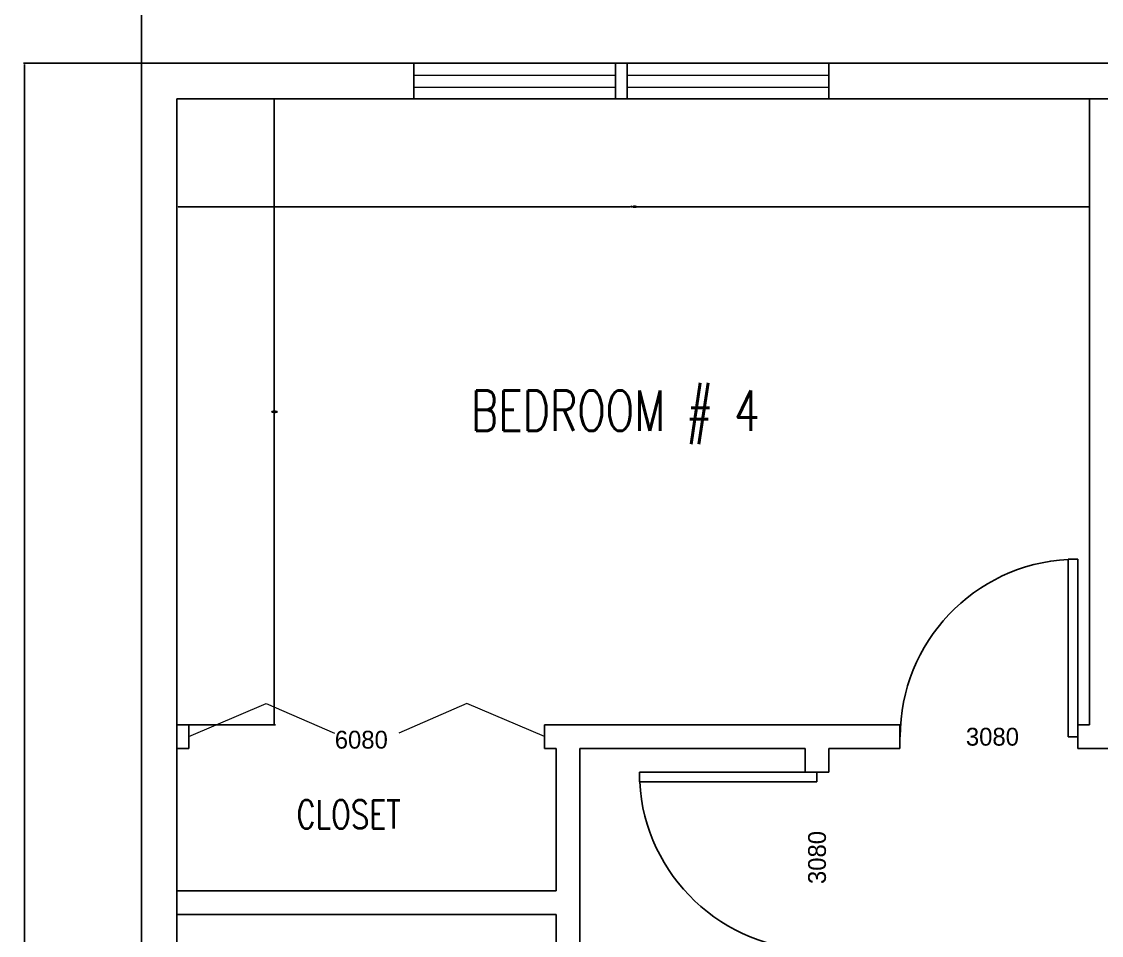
# Model space of a CAD drawing. Header units: inches. Extents: x 26998 to 46838, y -509 to 4343.
# Drawn here: x 32729.2 to 32911.4, y 3670.4 to 3824.6 of the extents above; entities that cross this region are included whole.
import ezdxf

# ---------------------------------------------------------------- set-up
doc = ezdxf.new("R2010")
doc.units = ezdxf.units.IN
doc.header["$LTSCALE"] = 0.5
doc.header["$MEASUREMENT"] = 0
doc.layers.get('Defpoints').update_dxf_attribs({"color": 140})
for name, color, linetype in [('Title Block', 7, 'Continuous'), ('TITLES', 3, 'Continuous'), ('windows', 4, 'Continuous')]:
    doc.layers.add(name, color=color, linetype=linetype)
doc.layers.add('TXT', color=4, linetype='Continuous', lineweight=9)
doc.styles.add('HS-DESIGN-TTLB', font='GOTHIC.TTF')
doc.styles.get("Standard").update_dxf_attribs({"font": 'romans.shx', "width": 0.75})
doc.dimstyles.get("Standard").update_dxf_attribs({"dimtxt": 0.18, "dimasz": 0.18, "dimexe": 0.18, "dimexo": 0.0625, "dimgap": 0.09, "dimtad": 0, "dimtih": 1, "dimtoh": 1, "dimdec": 4, "dimzin": 0, "dimdsep": 46, "dimtxsty": 'Standard', "dimcen": 0.09, "dimadec": 0, "dimazin": 0, "dimtfac": 1, "dimtdec": 4, "dimtofl": 0, "dimtmove": 0, "dimatfit": 3, "dimfxl": 1, "dimtolj": 1, "dimtzin": 0, "dimarcsym": 0})

# ---------------------------------------------------------------- blocks, each defined once
blk = doc.blocks.new('*D1210')
at = {"layer": 'Defpoints', "color": 0, "transparency": 16777216}
for p in [(32749.37, 3817.55), (32729.67, 3492.95), (32749.37, 3492.95)]:
    blk.add_point(p, dxfattribs=at)
at = {"layer": 'Title Block', "color": 0, "lineweight": -2, "transparency": 16777216}
for p, q in [((32749.31, 3817.55), (32729.49, 3817.55)), ((32729.67, 3817.37), (32729.67, 3655.43)), ((32729.67, 3493.13), (32729.67, 3655.07)), ((32749.31, 3492.95), (32729.49, 3492.95))]:
    blk.add_line(p, q, dxfattribs=at)
at = {"layer": 'Title Block', "color": 0, "transparency": 16777216}
for points in [[(32729.64, 3817.37), (32729.7, 3817.37), (32729.67, 3817.55)], [(32729.64, 3493.13), (32729.7, 3493.13), (32729.67, 3492.95)]]:
    blk.add_solid(points, dxfattribs=at)
at = {"layer": 'Title Block', "color": 0, "transparency": 16777216, "insert": (32729.67, 3655.25), "char_height": 0.18, "attachment_point": 5}
blk.add_mtext('\\A1;324.6000', dxfattribs=at)
blk = doc.blocks.new('door')
at = {"layer": 'windows'}
for p, q in [((9950.29, 7178.88), (9948.56, 7178.88)), ((9948.56, 7178.88), (9948.56, 7146.97)), ((9950.29, 7178.88), (9948.56, 7178.88)), ((9950.29, 7178.88), (9950.29, 7146.97)), ((9948.56, 7146.97), (9950.29, 7146.97))]:
    blk.add_line(p, q, dxfattribs=at)
blk.add_arc((9950.29, 7178.88), 31.9, 180, 266.8995, dxfattribs=at)
blk = doc.blocks.new('*D1233')
at = {"layer": 'Defpoints', "color": 0, "transparency": 16777216}
for p in [(32755.37, 3811.55), (32909.37, 3811.55), (32755.37, 3793.35)]:
    blk.add_point(p, dxfattribs=at)
at = {"layer": 'Title Block', "color": 0, "lineweight": -2, "transparency": 16777216}
for p, q in [((32755.37, 3811.48), (32755.37, 3793.17)), ((32909.37, 3811.48), (32909.37, 3793.17)), ((32755.55, 3793.35), (32831.83, 3793.35)), ((32909.19, 3793.35), (32832.91, 3793.35))]:
    blk.add_line(p, q, dxfattribs=at)
at = {"layer": 'Title Block', "color": 0, "transparency": 16777216}
for points in [[(32755.55, 3793.38), (32755.55, 3793.32), (32755.37, 3793.35)], [(32909.19, 3793.38), (32909.19, 3793.32), (32909.37, 3793.35)]]:
    blk.add_solid(points, dxfattribs=at)
at = {"layer": 'Title Block', "color": 0, "transparency": 16777216, "insert": (32832.37, 3793.35), "char_height": 0.18, "attachment_point": 5}
blk.add_mtext('\\A1;154.0000', dxfattribs=at)
blk = doc.blocks.new('*D1234')
at = {"layer": 'Defpoints', "color": 0, "transparency": 16777216}
for p in [(32755.37, 3811.55), (32771.8, 3811.55), (32757.37, 3705.95)]:
    blk.add_point(p, dxfattribs=at)
at = {"layer": 'Title Block', "color": 0, "lineweight": -2, "transparency": 16777216}
for p, q in [((32755.43, 3811.55), (32771.98, 3811.55)), ((32771.8, 3811.37), (32771.8, 3758.93)), ((32771.8, 3706.13), (32771.8, 3758.57)), ((32757.43, 3705.95), (32771.98, 3705.95))]:
    blk.add_line(p, q, dxfattribs=at)
at = {"layer": 'Title Block', "color": 0, "transparency": 16777216}
for points in [[(32771.77, 3811.37), (32771.83, 3811.37), (32771.8, 3811.55)], [(32771.77, 3706.13), (32771.83, 3706.13), (32771.8, 3705.95)]]:
    blk.add_solid(points, dxfattribs=at)
at = {"layer": 'Title Block', "color": 0, "transparency": 16777216, "insert": (32771.8, 3758.75), "char_height": 0.18, "attachment_point": 5}
blk.add_mtext('\\A1;105.6000', dxfattribs=at)
blk = doc.blocks.new('*D1228')
at = {"layer": 'Defpoints', "color": 0, "transparency": 16777216}
for p in [(33006.37, 3829.13), (32749.37, 3817.55), (33006.37, 3817.55)]:
    blk.add_point(p, dxfattribs=at)
at = {"layer": 'Title Block', "color": 0, "lineweight": -2, "transparency": 16777216}
for p, q in [((32749.37, 3817.61), (32749.37, 3829.31)), ((32749.55, 3829.13), (32877.32, 3829.13)), ((33006.19, 3829.13), (32878.42, 3829.13)), ((33006.37, 3817.61), (33006.37, 3829.31))]:
    blk.add_line(p, q, dxfattribs=at)
at = {"layer": 'Title Block', "color": 0, "transparency": 16777216}
for points in [[(32749.55, 3829.16), (32749.55, 3829.1), (32749.37, 3829.13)], [(33006.19, 3829.16), (33006.19, 3829.1), (33006.37, 3829.13)]]:
    blk.add_solid(points, dxfattribs=at)
at = {"layer": 'Title Block', "color": 0, "transparency": 16777216, "insert": (32877.87, 3829.13), "char_height": 0.18, "attachment_point": 5}
blk.add_mtext('\\A1;257.0000', dxfattribs=at)

msp = doc.modelspace()

# ---------------------------------------------------------------- linework, layer by layer
at = {"layer": 'Title Block'}
for p, q in [((32749.3686292, 3817.5473968), (33044.3686292, 3817.5473968)), ((32749.3686292, 3492.9473968), (32749.3686292, 3817.5473968)), ((32795.3686292, 3817.5473968), (32795.3686292, 3811.5473968)), ((32829.3686292, 3817.5473968), (32829.3686292, 3811.5473968)), ((32831.3686292, 3817.5473968), (32831.3686292, 3811.5473968)), ((32865.3686292, 3817.5473968), (32865.3686292, 3811.5473968)), ((32755.3686292, 3811.5473968), (33044.3686292, 3811.5473968)), ((32755.3686292, 3498.9473968), (32755.3686292, 3811.5473968)), ((32909.3686292, 3705.9473968), (32909.3686292, 3811.5473968)), ((32755.3686292, 3705.9473968), (32757.3686292, 3705.9473968)), ((32757.3686292, 3701.9473968), (32757.3686292, 3705.9473968)), ((32817.3686292, 3705.9473968), (32877.3686292, 3705.9473968)), ((32817.3686292, 3701.9473968), (32817.3686292, 3705.9473968)), ((32877.3686292, 3701.9473968), (32877.3686292, 3705.9473968)), ((32907.3686292, 3701.9473968), (32907.3686292, 3705.9473968)), ((32907.3686292, 3705.9473968), (32909.3686292, 3705.9473968)), ((32755.3686292, 3701.9473968), (32757.3686292, 3701.9473968)), ((32817.3686292, 3701.9473968), (32819.3686292, 3701.9473968)), ((32819.3686292, 3677.9473968), (32819.3686292, 3701.9473968)), ((32823.3686292, 3701.9473968), (32861.3686292, 3701.9473968)), ((32823.3686292, 3645.9473968), (32823.3686292, 3701.9473968)), ((32861.3686292, 3697.9473968), (32861.3686292, 3701.9473968)), ((32865.3686292, 3701.9473968), (32877.3686292, 3701.9473968)), ((32865.3686292, 3697.9473968), (32865.3686292, 3701.9473968)), ((32907.3686292, 3701.9473968), (32954.3686292, 3701.9473968)), ((32861.3686292, 3697.9473968), (32865.3686292, 3697.9473968)), ((32755.3686292, 3677.9473968), (32819.3686292, 3677.9473968)), ((32755.3686292, 3673.9473968), (32819.3686292, 3673.9473968)), ((32819.3686292, 3649.9473968), (32819.3686292, 3673.9473968))]:
    msp.add_line(p, q, dxfattribs=at)
at = {"layer": 'TXT'}
for p, q in [((32795.3686292, 3815.5473968), (32829.3686292, 3815.5473968)), ((32831.3686292, 3815.5473968), (32865.3686292, 3815.5473968)), ((32795.3686292, 3813.5473968), (32829.3686292, 3813.5473968)), ((32831.3686292, 3813.5473968), (32865.3686292, 3813.5473968)), ((32757.3686292, 3703.9473968), (32770.4390118, 3709.5473968)), ((32770.4390118, 3709.5473968), (32781.9390118, 3704.5473968)), ((32804.2982465, 3709.5473968), (32792.7982465, 3704.5473968)), ((32817.3686292, 3703.9473968), (32804.2982465, 3709.5473968))]:
    msp.add_line(p, q, dxfattribs=at)

# ---------------------------------------------------------------- block references
at = {"layer": 'TITLES', "xscale": -0.939173425781899, "yscale": 0.939173425781899, "zscale": 0.939173425781899}
for p, rotation in [((23562.3232202, 10446.1567168), 180), ((26121.1593092, -5647.0980122), 270)]:
    msp.add_blockref('door', p, dxfattribs=dict(at, rotation=rotation))

# ---------------------------------------------------------------- texts
at = {"attachment_point": 1}
for s, insert, char_height, width in [('\\A1;BEDROOM # 4', (32804.9907623, 3762.3473968), 6.8007744, 110.476910075), ('\\A1;CLOSET', (32775.5482767, 3693.2076953), 4.76054208, 28.741858457)]:
    msp.add_mtext(s, dxfattribs=dict(at, insert=insert, char_height=char_height, width=width))
at = {"layer": 'Title Block', "char_height": 3.0096, "width": 43.611515527, "attachment_point": 1, "style": 'HS-DESIGN-TTLB'}
for s, insert in [('6080', (32782.0038871, 3704.9409845)), ('3080', (32888.5038871, 3705.4409845))]:
    msp.add_mtext(s, dxfattribs=dict(at, insert=insert))
at = {"layer": 'Title Block', "insert": (32861.8750415, 3679.0826547), "char_height": 3.0096, "width": 43.611515527, "attachment_point": 1, "rotation": 90, "style": 'HS-DESIGN-TTLB'}
msp.add_mtext('3080', dxfattribs=at)

# ---------------------------------------------------------------- dimensions: what is measured, and where the dimension line sits
at = {"layer": 'Title Block'}
for base, p1, p2, picture, middle in [((33006.3686292, 3829.13323), (32749.3686292, 3817.5473968), (33006.3686292, 3817.5473968), '*D1228', (32877.8686292, 3829.13323)), ((32755.3686292, 3793.3473968), (32909.3686292, 3811.5473968), (32755.3686292, 3811.5473968), '*D1233', (32832.3686292, 3793.3473968))]:
    dim = msp.add_linear_dim(base=base, p1=p1, p2=p2, dimstyle='Standard', dxfattribs=at)
    dim.commit()
    dim.dimension.update_dxf_attribs({"geometry": picture, "text_midpoint": middle})
for base, p1, p2, picture, middle in [((32729.6686292, 3492.9473968), (32749.3686292, 3817.5473968), (32749.3686292, 3492.9473968), '*D1210', (32729.6686292, 3655.2473968)), ((32771.7982465, 3811.5473968), (32757.3686292, 3705.9473968), (32755.3686292, 3811.5473968), '*D1234', (32771.7982465, 3758.7473968))]:
    dim = msp.add_linear_dim(base=base, p1=p1, p2=p2, angle=90, dimstyle='Standard', dxfattribs=at)
    dim.commit()
    dim.dimension.update_dxf_attribs({"geometry": picture, "text_midpoint": middle})

doc.saveas('drawing.dxf')
